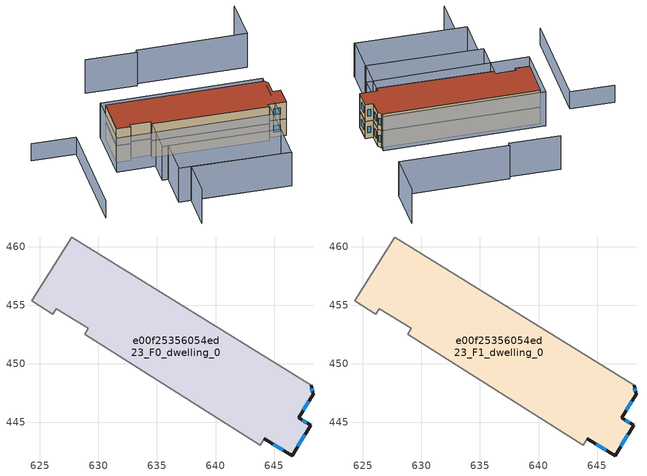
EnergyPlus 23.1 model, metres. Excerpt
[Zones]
e00f25356054ed23_F0_dwelling_0
 floor ground (EU_floor_Construction): 648.19,448.17 648.33,447.43 647.1,445.39 648.12,444.77 646.54,442.17 644.18,443.61 643.84,443.05 628.83,452.54 629.13,453.04 626.38,454.71 626.11,454.26 624.28,455.42 627.71,460.81 z0
 wall outside (EU_wall_Construction): 644.18,443.61 646.54,442.17 648.12,444.77 647.1,445.39 648.33,447.43 648.19,448.17 z0:3
 wall adiabatic (EU_wall_Construction): 648.19,448.17 627.71,460.81 624.28,455.42 626.11,454.26 626.38,454.71 629.13,453.04 628.83,452.54 643.84,443.05 644.18,443.61 z0:3
 window (EU_Window_Construction): 648.29,447.66 648.23,447.94 / 647.48,446.03 647.95,446.79 / 647.8,444.97 647.42,445.2 / 647.03,442.98 647.63,443.96 / 644.91,443.16 645.81,442.62 z0.93:2.07
e00f25356054ed23_F1_dwelling_0
 floor to e00f25356054ed23_F0_dwelling_0 (EU_floor_Construction): 648.19,448.17 648.33,447.43 647.1,445.39 648.12,444.77 646.54,442.17 644.18,443.61 643.84,443.05 628.83,452.54 629.13,453.04 626.38,454.71 626.11,454.26 624.28,455.42 627.71,460.81 z3
 wall outside (EU_wall_Construction): 644.18,443.61 646.54,442.17 648.12,444.77 647.1,445.39 648.33,447.43 648.19,448.17 z3:6
 wall adiabatic (EU_wall_Construction): 648.19,448.17 627.71,460.81 624.28,455.42 626.11,454.26 626.38,454.71 629.13,453.04 628.83,452.54 643.84,443.05 644.18,443.61 z3:6
 window (EU_Window_Construction): 648.29,447.66 648.23,447.94 / 647.48,446.03 647.95,446.79 / 647.8,444.97 647.42,445.2 / 647.03,442.98 647.63,443.96 / 644.91,443.16 645.81,442.62 z3.93:5.07
 roof outside (EU_roof_Construction): 646.54,442.17 648.12,444.77 647.1,445.39 648.33,447.43 648.19,448.17 627.71,460.81 624.28,455.42 626.11,454.26 626.38,454.71 629.13,453.04 628.83,452.54 643.84,443.05 644.18,443.61 z6
shading: 621.49,435.55 624.75,440.7 / 624.75,440.7 637.6,432.57 / 659.41,464.78 655.55,458.53 / 655.55,458.53 641.19,467.39 / 640.88,466.91 634.26,471.12 / 637.51,432.63 623.14,441.71 / 623.14,441.71 626.4,446.87 / 626.4,446.87 640.77,437.78 / 640.77,437.78 637.51,432.63 / 628.83,452.54 643.93,442.99 / 643.93,442.99 640.68,437.84 / 640.68,437.84 625.58,447.39 / 625.58,447.39 628.83,452.54 / 627.46,461.7 648.6,448.86 / 648.6,448.86 643.72,440.82 / 643.72,440.82 622.58,453.66 / 622.58,453.66 627.46,461.7 z0:6; 616.08,464.83 621.89,461.18 / 621.89,461.18 612.8,446.7 z0:3
[Building]
EU S2 Campaign: North Axis=0; Terrain=City; Solar Distribution=FullExterior
[Site:Location]
Montreal-Trudeau.Intl.AP: Latitude=45.4667; Longitude=-73.75; Time Zone=-5; Elevation=36
[SizingPeriod:WeatherFileDays]
AnnualSizingPeriod: Begin Month=1; Begin Day of Month=1; End Month=12; End Day of Month=31; Day of Week for Start Day=Monday; Use Weather File Daylight Saving Period=No; Use Weather File Rain and Snow Indicators=No
[MATERIAL]
EU_InternalMass_Material: Roughness=MediumRough; Thickness=0.1; Conductivity=1; Density=1800; Specific Heat=900; Thermal Absorptance=0.9; Solar Absorptance=0.7; Visible Absorptance=0.7
[MATERIAL:NOMASS] Roughness=MediumRough; Thermal Absorptance=0.9; Solar Absorptance=0.7; Visible Absorptance=0.7
Name | Thermal Resistance
EU_wall_NoMass; EU_floor_NoMass | 1.51479
EU_roof_NoMass | 2.84114
[WINDOWMATERIAL:SIMPLEGLAZINGSYSTEM]
EU_Window_SimpleGlazing: UFactor=3.53504; Solar Heat Gain Coefficient=0.8; Visible Transmittance=0.8
[CONSTRUCTION]
EU_wall_Construction: EU_wall_NoMass
EU_roof_Construction: EU_roof_NoMass
EU_floor_Construction: EU_floor_NoMass
EU_Window_Construction: EU_Window_SimpleGlazing
EU_InternalMass_Construction: EU_InternalMass_Material
[ZONE] Type=1; Multiplier=1; Ceiling Height=autocalculate; Floor Area=autocalculate; Part of Total Floor Area=Yes
Name | Volume
e00f25356054ed23_F0_dwelling_0 | 484.661
e00f25356054ed23_F1_dwelling_0 | 484.659
[INTERNALMASS] Construction=EU_InternalMass_Construction; Surface Area=161.554
Name | Zone or ZoneList
e00f25356054ed23_F0_dwelling_0_EU_InternalMass | e00f25356054ed23_F0_dwelling_0
e00f25356054ed23_F1_dwelling_0_EU_InternalMass | e00f25356054ed23_F1_dwelling_0
[OTHEREQUIPMENT] Fuel Type=Electricity; Design Level Calculation Method=Watts/Area; Power per Zone Floor Area=1; Fraction Latent=0; Fraction Radiant=0; Fraction Lost=0; Carbon Dioxide Generation Rate=0; EndUse Subcategory=EU_Step8_InternalGains
Name | Zone or ZoneList or Space or SpaceList | Schedule
EU_Step8_InternalGain_e00f25356054ed23_F0_dwelling_0_f000 | e00f25356054ed23_F0_dwelling_0 | EU_Step8_GainSchedule_e00f25356054ed23_F0_dwelling_0_f000
EU_Step8_InternalGain_e00f25356054ed23_F1_dwelling_0_f000 | e00f25356054ed23_F1_dwelling_0 | EU_Step8_GainSchedule_e00f25356054ed23_F1_dwelling_0_f000
[ZONEVENTILATION:DESIGNFLOWRATE] Schedule=EU_AlwaysOn; Design Flow Rate Calculation Method=AirChanges/Hour; Air Changes per Hour=0.775154; Ventilation Type=Natural; Fan Pressure Rise=0; Fan Total Efficiency=1; Constant Term Coefficient=1; Temperature Term Coefficient=0; Velocity Term Coefficient=0; Velocity Squared Term Coefficient=0; Minimum Indoor Temperature=-100; Maximum Indoor Temperature=100; Delta Temperature=-100; Minimum Outdoor Temperature=-100; Maximum Outdoor Temperature=100; Maximum Wind Speed=40
Name | Zone or ZoneList or Space or SpaceList
EU_ConstantAir_e00f25356054ed23_F0_dwelling_0 | e00f25356054ed23_F0_dwelling_0
EU_ConstantAir_e00f25356054ed23_F1_dwelling_0 | e00f25356054ed23_F1_dwelling_0
[HVACTEMPLATE:THERMOSTAT] Constant Heating Setpoint=20; Constant Cooling Setpoint=50
EU_HeatOnly_e00f25356054ed23_F0_dwelling_0; EU_HeatOnly_e00f25356054ed23_F1_dwelling_0
[HVACTEMPLATE:ZONE:IDEALLOADSAIRSYSTEM] System Availability Schedule=EU_AlwaysOn; Maximum Heating Supply Air Temperature=50; Minimum Cooling Supply Air Temperature=13; Maximum Heating Supply Air Humidity Ratio=0.0156; Minimum Cooling Supply Air Humidity Ratio=0.0077; Heating Limit=NoLimit; Cooling Limit=NoLimit; Heating Availability Schedule=EU_AlwaysOn; Cooling Availability Schedule=EU_CoolingOff; Dehumidification Control Type=ConstantSensibleHeatRatio; Cooling Sensible Heat Ratio=0.7; Dehumidification Setpoint=60; Humidification Control Type=None; Humidification Setpoint=30; Outdoor Air Method=None; Outdoor Air Flow Rate per Person=0.00944; Outdoor Air Flow Rate per Zone Floor Area=0; Outdoor Air Flow Rate per Zone=0; Demand Controlled Ventilation Type=None; Outdoor Air Economizer Type=NoEconomizer; Heat Recovery Type=None; Sensible Heat Recovery Effectiveness=0.7; Latent Heat Recovery Effectiveness=0.65
Name | Template Thermostat
e00f25356054ed23_F0_dwelling_0 | EU_HeatOnly_e00f25356054ed23_F0_dwelling_0
e00f25356054ed23_F1_dwelling_0 | EU_HeatOnly_e00f25356054ed23_F1_dwelling_0
[SIZING:ZONE] Zone Cooling Design Supply Air Temperature Input Method=SupplyAirTemperature; Zone Cooling Design Supply Air Temperature=13; Zone Heating Design Supply Air Temperature Input Method=SupplyAirTemperature; Zone Heating Design Supply Air Temperature=50; Zone Cooling Design Supply Air Humidity Ratio=0.008; Zone Heating Design Supply Air Humidity Ratio=0.008; Cooling Design Air Flow Method=DesignDay; Cooling Design Air Flow Rate=0; Cooling Minimum Air Flow per Zone Floor Area=0.000762; Cooling Minimum Air Flow=0; Cooling Minimum Air Flow Fraction=0.2; Heating Design Air Flow Method=DesignDay; Heating Design Air Flow Rate=0; Heating Maximum Air Flow per Zone Floor Area=0.002032; Heating Maximum Air Flow=0.141576; Heating Maximum Air Flow Fraction=0.3; Account for Dedicated Outdoor Air System=No; Dedicated Outdoor Air System Control Strategy=NeutralSupplyAir; Dedicated Outdoor Air Low Setpoint Temperature for Design=autosize; Dedicated Outdoor Air High Setpoint Temperature for Design=autosize; Zone Load Sizing Method=Sensible Load Only No Latent Load; Zone Latent Cooling Design Supply Air Humidity Ratio Input Method=HumidityRatioDifference; Zone Cooling Design Supply Air Humidity Ratio Difference=0.005; Zone Latent Heating Design Supply Air Humidity Ratio Input Method=HumidityRatioDifference; Zone Humidification Design Supply Air Humidity Ratio Difference=0.005
e00f25356054ed23_F0_dwelling_0; e00f25356054ed23_F1_dwelling_0
[SCHEDULE:CONSTANT]
Name | Hourly Value
EU_AlwaysOn | 1
EU_CoolingOff | 0
[SCHEDULE:FILE] Column Number=1; Rows to Skip at Top=0; Number of Hours of Data=8760; Column Separator=Comma; Interpolate to Timestep=No; Minutes per Item=60; Adjust Schedule for Daylight Savings=Yes
Name | File
EU_Step8_GainSchedule_e00f25356054ed23_F0_dwelling_0_f000 | ../../schedules/e00f25356054ed23/e00f25356054ed23_F0_dwelling_0_f000_gain.csv
EU_Step8_GainSchedule_e00f25356054ed23_F1_dwelling_0_f000 | ../../schedules/e00f25356054ed23/e00f25356054ed23_F1_dwelling_0_f000_gain.csv
